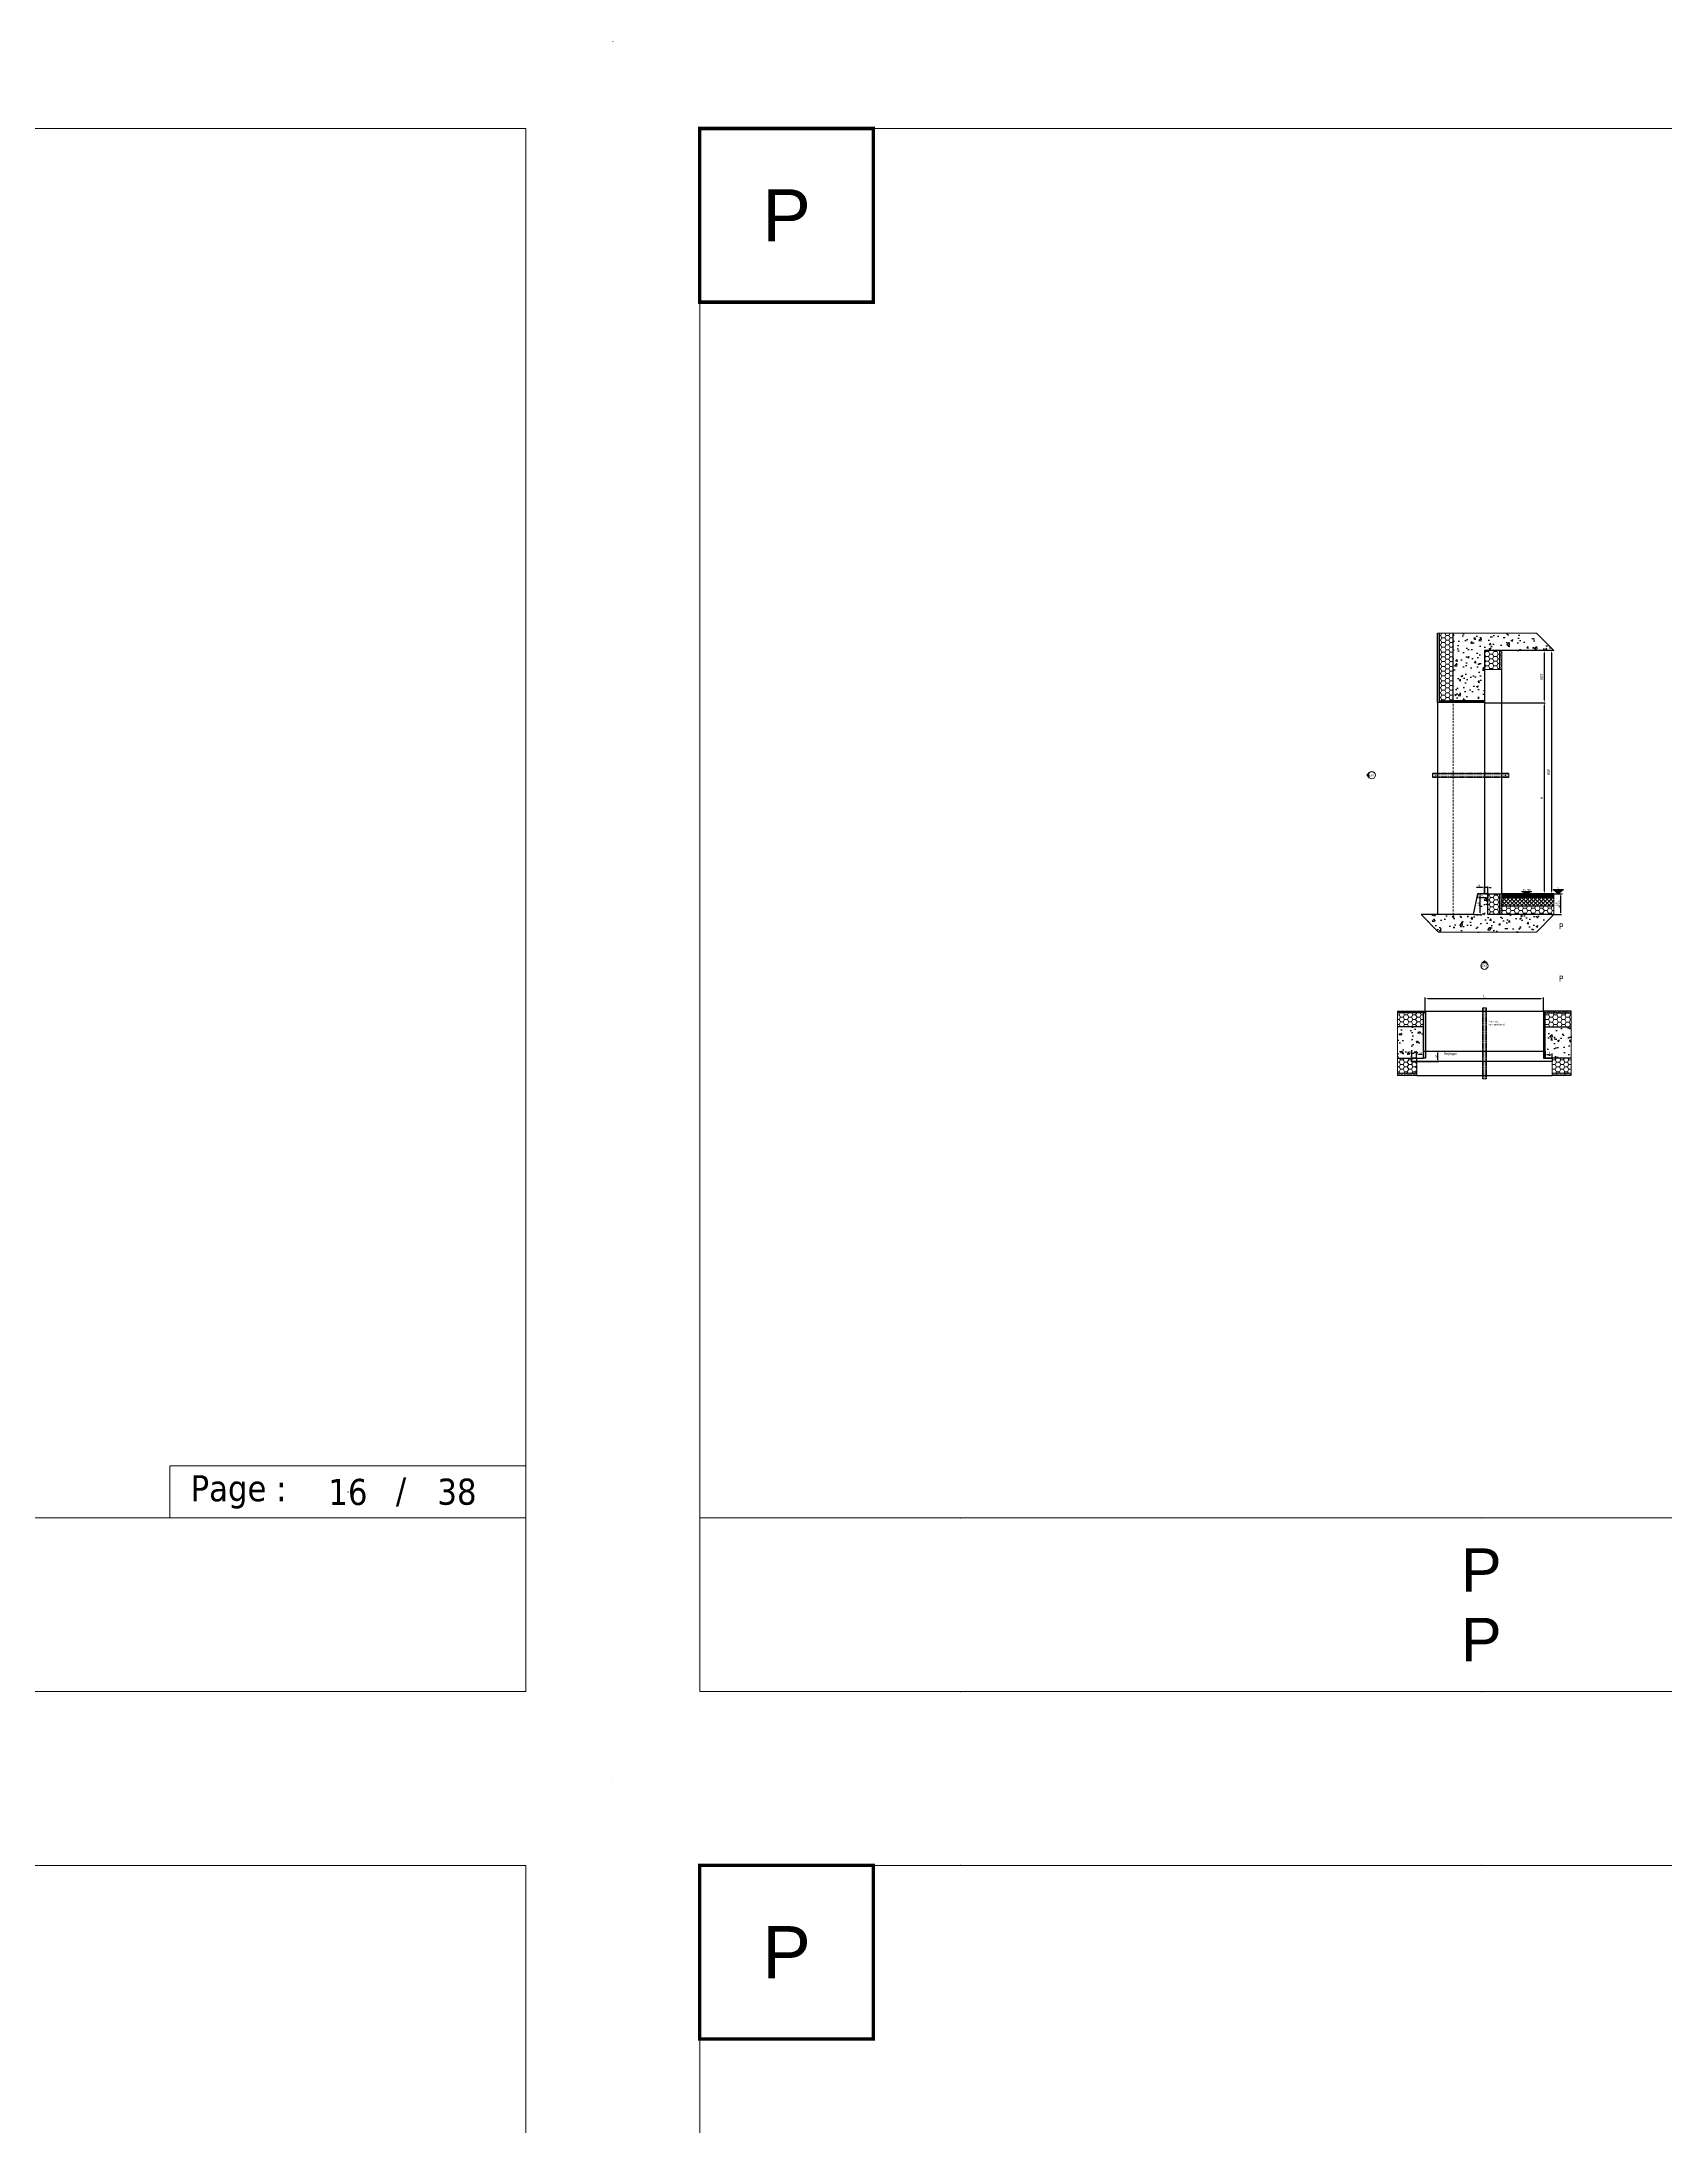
# Model space of a CAD drawing. Header units: millimetres. Extents: x -20000 to 230000, y -17405 to 25402.
# Drawn here: x 146712 to 156059, y -2003 to 10000 of the extents above; entities that cross this region are included whole.
import ezdxf
from ezdxf.enums import TextEntityAlignment as Align

# ---------------------------------------------------------------- set-up
doc = ezdxf.new("R2010")
doc.units = ezdxf.units.MM
doc.header["$PDMODE"] = 35
doc.header["$PDSIZE"] = 0.5
doc.linetypes.add('AXES', pattern=[50.8, 31.75, -6.35, 6.35, -6.35])
doc.linetypes.add('CACHE', pattern=[9.525, 6.35, -3.175])
doc.layers.get('0').update_dxf_attribs({"lineweight": 13})
doc.layers.get('Defpoints').update_dxf_attribs({"true_color": 0xc2a584})
for name, color, linetype, lineweight in [('0 - 1 (validé)', 3, 'Continuous', 13), ('1 - Axe', 1, 'AXES', 0), ('1 - BETON', 251, 'Continuous', 25), ('1 - Béton', 251, 'Continuous', 25), ('1 - Cartouche', 7, 'Continuous', 13), ('1 - Cotation', 32, 'Continuous', 13), ('1 - INTERROMPU', 253, 'CACHE', 13), ('1 - Isolant', 132, 'Continuous', 13), ('1 - Platre', 252, 'Continuous', 13), ('1 - Texte', 7, 'Continuous', 13), ('Texte', 7, 'Continuous', 13)]:
    doc.layers.add(name, color=color, linetype=linetype, lineweight=lineweight)
for name, color, linetype, lineweight, plot in [('0 - Invisible', 43, 'Continuous', 0, False), ('0 - Trame', 1, 'Continuous', 0, False), ('Intouchable', 252, 'Continuous', 13, False), ('Non visible', 163, 'Continuous', 25, False)]:
    doc.layers.add(name, color=color, linetype=linetype, lineweight=lineweight, plot=plot)
doc.layers.add('1 - Cache', color=7, linetype='Continuous', lineweight=0, true_color=0xffffff)
doc.styles.get("Standard").update_dxf_attribs({"font": 'ARIALUNI.TTF'})
doc.styles.add('Texte Poralu', font='tahomabd.ttf')
doc.dimstyles.new('100 - 1000', dxfattribs={"dimtxt": 15, "dimasz": 15, "dimexe": 5, "dimexo": 2.5, "dimgap": 8, "dimtad": 1, "dimdec": 1, "dimtxsty": 'Texte Poralu', "dimcen": 10, "dimazin": 0, "dimtfac": 1, "dimtdec": 1, "dimtmove": 0, "dimatfit": 3, "dimfxl": 1, "dimarcsym": 0})
doc.dimstyles.new('30 - 1000', dxfattribs={"dimtxt": 10, "dimasz": 10, "dimexe": 5, "dimexo": 2.5, "dimgap": 5, "dimtad": 1, "dimdec": 1, "dimtxsty": 'Texte Poralu', "dimcen": 5, "dimazin": 0, "dimtfac": 1, "dimtdec": 1, "dimtmove": 0, "dimatfit": 3, "dimfxl": 1, "dimarcsym": 0})

# ---------------------------------------------------------------- blocks, each defined once
blk = doc.blocks.new('Cadre Coupe_Elev')
at = {"const_width": 20}
blk.add_lwpolyline([(500, 9500), (1500, 9500), (1500, 8500), (500, 8500)], close=True, dxfattribs=at)
for p in [(2000, 9500), (3500, 9500), (5000, 9500), (8000, 9500), (2000, 1500), (3500, 1500), (5000, 1500), (8000, 1500), (2000, 500), (3500, 500), (5000, 500), (8000, 500)]:
    blk.add_point(p)
at = {"layer": '0 - Trame'}
for points in [[(500, 500), (9500, 500), (9500, 9500), (500, 9500)], [(500, 1500), (9500, 1500), (9500, 500), (500, 500)]]:
    blk.add_lwpolyline(points, close=True, dxfattribs=at)
for p in [(0, 10000), (10000, 10000), (0, 0), (10000, 0)]:
    blk.add_point(p, dxfattribs=at)
at = {"layer": 'Defpoints'}
for p in [(5000, 5730), (5000, 3733), (5000, 1200), (5000, 1000), (5000, 800)]:
    blk.add_point(p, dxfattribs=at)
at = {"color": 7}
blk.add_attdef('REPERE_1', text='', height=300, dxfattribs=at).set_placement((1000, 9000), align=Align.MIDDLE_CENTER)
at = {"layer": '1 - Texte', "color": 7}
for tag, p in [('DEFINITION1', (5000, 1200)), ('DEFINITION2', (5000, 800))]:
    blk.add_attdef(tag, text='', height=250, dxfattribs=at).set_placement(p, align=Align.MIDDLE_CENTER)
at = {"layer": 'Non visible', "style": 'Texte Poralu'}
for p in [(5447, 4906), (5447, 4606)]:
    blk.add_attdef('REPERE_2', text='', height=35, dxfattribs=at).set_placement(p, align=Align.MIDDLE_LEFT)
blk = doc.blocks.new('Cartouche - Total de page')
at = {"layer": '1 - Cartouche', "color": 0, "insert": (0, 0), "char_height": 5, "attachment_point": 5, "style": 'Texte Poralu'}
blk.add_mtext('38', dxfattribs=at)
blk = doc.blocks.new('*U438')
at = {"layer": '1 - Béton'}
h = blk.add_hatch(dxfattribs=at)
h.set_pattern_fill('ANSI31', color=256, scale=0.5, angle=135)
h.set_pattern_definition([(180, (200, 20), (-3e-16, -1.5875), [])])
h.paths.add_polyline_path([(0, 100), (300, 100), (300, 120), (0, 120)])
h = blk.add_hatch(dxfattribs=at)
h.set_pattern_fill('ANSI37', color=256, scale=5)
h.set_pattern_definition([(45, (200, 10), (-11.2253, 11.2253), []), (135, (200, 10), (-11.2253, -11.2253), [])])
h.paths.add_polyline_path([(0, 50), (300, 50), (300, 100), (0, 100)])
h.paths.add_polyline_path([(126, 66), (174, 66), (174, 87), (126, 87)], flags=24)
at = {"layer": '1 - Isolant'}
h = blk.add_hatch(dxfattribs=at)
h.set_pattern_fill('HONEY', color=256, scale=5)
h.set_pattern_definition([(0, (200, 20), (23.8125, 13.74815), [15.875, -31.75]), (120, (200, 20), (-23.8125, 13.7482), [15.875, -31.75]), (60, (200, 20), (5e-08, 27.4963), [-31.75, 15.875])])
h.paths.add_polyline_path([(0, 0), (300, 0), (300, 50), (0, 50)])
at = {"layer": '0 - Invisible'}
for points in [[(0, 100), (300, 100), (300, 120), (0, 120), (0, 100)], [(0, 50), (300, 50), (300, 100), (0, 100), (0, 50)], [(0, 0), (300, 0), (300, 50), (0, 50), (0, 0)]]:
    blk.add_lwpolyline(points, dxfattribs=at)
at = {"layer": '1 - Béton'}
for points in [[(300, 120), (0, 120), (0, 100), (300, 100)], [(300, 100), (0, 100), (0, 50), (300, 50)]]:
    blk.add_lwpolyline(points, dxfattribs=at)
at = {"layer": '1 - Isolant'}
blk.add_lwpolyline([(300, 50), (0, 50), (0, 0), (300, 0)], dxfattribs=at)
at = {"insert": (150, 75), "char_height": 10, "attachment_point": 5, "style": 'Texte Poralu'}
blk.add_mtext_dynamic_manual_height_columns('Chape', width=39.78, gutter_width=50, heights=[0], dxfattribs=at)
blk = doc.blocks.new('*U504')
at = {"layer": '1 - Isolant'}
h = blk.add_hatch(dxfattribs=at)
h.set_pattern_fill('HONEY', color=256, scale=5)
h.set_pattern_definition([(0, (-58617.141, -19357.493), (23.8125, 13.7481532), [15.875, -31.75]), (120, (-58617.141, -19357.493), (-23.8125, 13.7481533), [15.875, -31.75]), (60, (-58617.141, -19357.493), (5e-08, 27.4963065), [-31.75, 15.875])])
h.paths.add_polyline_path([(0, -120), (67, -120), (67, 0), (0, 0)])
at = {"layer": '1 - Platre'}
h = blk.add_hatch(dxfattribs=at)
h.set_pattern_fill('AR-SAND', color=256, scale=0.1)
h.set_pattern_definition([(37.5, (-58617.141, -19357.4927), (-0.16000313, 4.89413237), [0, -3.8608, 0, -4.318, 0, -4.1275]), (7.5, (-58617.141, -19357.4927), (4.4952328, 7.168251), [0, -2.0828, 0, -3.4798, 0, -1.3335]), (327.5, (-58620.265, -19357.4927), (7.9099237, 0.01437185), [0, -1.27, 0, -4.572, 0, -5.969]), (317.5, (-58620.265, -19357.4927), (7.6355645, 2.2292932), [0, -0.635, 0, -2.9972, 0, -3.429])])
h.paths.add_polyline_path([(80, -120), (80, 0), (67, 0), (67, -120)])
at = {"layer": '0 - Invisible'}
for points in [[(0, -120), (67, -120)], [(67, -120), (80, -120)]]:
    blk.add_lwpolyline(points, dxfattribs=at)
at = {"layer": '1 - Isolant'}
blk.add_lwpolyline([(67, -120), (67, 0), (0, 0), (0, -120)], dxfattribs=at)
at = {"layer": '1 - Platre'}
blk.add_lwpolyline([(80, -120), (80, 0), (67, 0), (67, -120)], dxfattribs=at)
blk = doc.blocks.new('*U517')
at = {"layer": '1 - BETON'}
h = blk.add_hatch(dxfattribs=at)
h.set_pattern_fill('CONCRETE', color=256, scale=15, style=0, pattern_type=2)
h.set_pattern_definition([(50, (112, 180), (107.589, -9.413), [11.25, -123.75]), (355, (112, 180), (-20.813, 112.829), [9, -99]), (100.451, (120.97, 179.22), (86.776, 103.416), [9.561, -105.171]), (46.184, (112, 210), (160.086, -24.828), [16.875, -185.625]), (96.636, (125.34, 207.93), (140.2, 146.118), [14.34, -157.757]), (351.184, (112, 210), (140.2, 146.118), [13.5, -148.5]), (21, (127, 202.5), (89.536, -60.393), [11.25, -123.75]), (326, (127, 202.5), (36.497, 108.773), [9, -99]), (71.451, (134.46, 197.47), (126.033, 48.38), [9.561, -105.171]), (37.5, (112, 180), (1.824, 49.934), [0, -97.8, 0, -100.5, 0, -99.375]), (7.5, (112, 180), (39.4604, 59.1618), [0, -57.3, 0, -95.55, 0, -37.875]), (327.5, (78.55, 180), (80.0734, -3.3832), [0, -37.5, 0, -117, 0, -155.25]), (317.5, (63.55, 180), (87.478, 15.016), [0, -48.75, 0, -77.7, 0, -110.25])])
h.paths.add_polyline_path([(380, -120), (280, -220), (-284, -220), (-384, -120), (-84, -120), (-60, 0), (0, 0), (0, -120)])
at = {"layer": '0 - Invisible'}
blk.add_lwpolyline([(380, -120), (280, -220), (-284, -220), (-384, -120)], dxfattribs=at)
at = {"layer": '1 - BETON'}
blk.add_lwpolyline([(380, -120), (0, -120), (0, 0), (-60, 0), (-84, -120), (-384, -120)], dxfattribs=at)
blk = doc.blocks.new('*U199')
blk.add_hatch(color=256).paths.add_polyline_path([(25, 0), (55, 25), (-5, 25)])
blk.add_line((0, 0), (50, 0))
blk.add_lwpolyline([(25, 0), (55, 25), (-5, 25), (25, 0)])
at = {"style": 'Texte Poralu'}
blk.add_attdef('HAUTEUR', text='', height=10, dxfattribs=at).set_placement((25, 35), align=Align.MIDDLE_CENTER)
blk = doc.blocks.new('*U200')
blk.add_hatch(color=256).paths.add_polyline_path([(0, 0), (30, 12.5), (-30, 12.5)])
blk.add_lwpolyline([(0, 0), (30, 12.5), (-30, 12.5), (0, 0)])
at = {"layer": 'Texte', "insert": (0, 17.5), "char_height": 10, "attachment_point": 8, "style": 'Texte Poralu'}
blk.add_mtext('Sol Fini', dxfattribs=at)
blk = doc.blocks.new('*D1492')
at = {"color": 0, "lineweight": -2, "transparency": 16777216}
for p, q in [((155420, 5094), (155462, 5094)), ((155457, 4984), (155457, 5084)), ((155420, 4974), (155462, 4974))]:
    blk.add_line(p, q, dxfattribs=at)
at = {"color": 0, "transparency": 16777216}
for points in [[(155455, 5084), (155458, 5084), (155457, 5094)], [(155455, 4984), (155458, 4984), (155457, 4974)]]:
    blk.add_solid(points, dxfattribs=at)
at = {"layer": 'Defpoints', "color": 0, "transparency": 16777216}
for p in [(155418, 5094), (155457, 5094), (155418, 4974)]:
    blk.add_point(p, dxfattribs=at)
at = {"color": 0, "transparency": 16777216, "insert": (155439, 5034), "char_height": 10, "attachment_point": 5, "rotation": 90, "style": 'Texte Poralu'}
blk.add_mtext('120 \\P{\\H0.6x;(Réserve Sol)}', dxfattribs=at)
blk = doc.blocks.new('*D1508')
at = {"layer": '1 - Cotation', "color": 0, "lineweight": -2, "transparency": 16777216}
for p, q in [((154977, 5091), (154977, 5068)), ((154987, 5073), (155027, 5073)), ((155037, 5091), (155037, 5068))]:
    blk.add_line(p, q, dxfattribs=at)
at = {"layer": '1 - Cotation', "color": 0, "transparency": 16777216}
for points in [[(154987, 5075), (154987, 5071), (154977, 5073)], [(155027, 5075), (155027, 5071), (155037, 5073)]]:
    blk.add_solid(points, dxfattribs=at)
at = {"layer": 'Defpoints', "color": 0, "transparency": 16777216}
for p in [(154977, 5094), (155037, 5094), (155037, 5073)]:
    blk.add_point(p, dxfattribs=at)
at = {"layer": '1 - Cotation', "color": 0, "transparency": 16777216, "insert": (155007, 5083), "char_height": 10, "attachment_point": 5, "style": 'Texte Poralu'}
blk.add_mtext('60', dxfattribs=at)
blk = doc.blocks.new('*U755')
at = {"layer": '1 - Isolant'}
h = blk.add_hatch(dxfattribs=at)
h.set_pattern_fill('HONEY', color=256, scale=5)
h.set_pattern_definition([(0, (-58597.141, -19397.493), (23.8125, 13.7481532), [15.875, -31.75]), (120, (-58597.141, -19397.493), (-23.8125, 13.7481533), [15.875, -31.75]), (60, (-58597.141, -19397.493), (5e-08, 27.4963065), [-31.75, 15.875])])
h.paths.add_polyline_path([(0, -300), (87, -300), (87, -190), (0, -190)])
at = {"layer": '1 - Platre'}
h = blk.add_hatch(dxfattribs=at)
h.set_pattern_fill('AR-SAND', color=256, scale=0.1)
h.set_pattern_definition([(37.5, (-58597.141, -19397.4927), (-0.16000313, 4.89413237), [0, -3.8608, 0, -4.318, 0, -4.1275]), (7.5, (-58597.141, -19397.4927), (4.4952328, 7.168251), [0, -2.0828, 0, -3.4798, 0, -1.3335]), (327.5, (-58600.265, -19397.4927), (7.9099237, 0.01437185), [0, -1.27, 0, -4.572, 0, -5.969]), (317.5, (-58600.265, -19397.4927), (7.6355645, 2.2292932), [0, -0.635, 0, -2.9972, 0, -3.429])])
h.paths.add_polyline_path([(100, -300), (100, -190), (87, -190), (87, -300)])
at = {"layer": '0 - Invisible'}
for points in [[(0, -300), (87, -300)], [(87, -300), (100, -300)]]:
    blk.add_lwpolyline(points, dxfattribs=at)
at = {"layer": '1 - Isolant'}
blk.add_lwpolyline([(87, -300), (87, -190), (0, -190), (0, -300)], dxfattribs=at)
at = {"layer": '1 - Platre'}
blk.add_lwpolyline([(100, -300), (100, -190), (87, -190), (87, -300)], dxfattribs=at)
blk = doc.blocks.new('*U756')
at = {"layer": '1 - Isolant'}
h = blk.add_hatch(dxfattribs=at)
h.set_pattern_fill('HONEY', color=256, scale=5, style=0)
h.set_pattern_definition([(0, (-80, 230), (23.8125, 13.74815), [15.875, -31.75]), (120, (-80, 230), (-23.8125, 13.74815), [15.875, -31.75]), (60, (-80, 230), (5e-08, 27.4963), [-31.75, 15.875])])
h.paths.add_polyline_path([(-80, 390), (0, 390), (0, 0), (-80, 0)])
at = {"layer": '0 - Invisible'}
blk.add_lwpolyline([(-80, 390), (0, 390)], dxfattribs=at)
at = {"layer": '1 - Isolant'}
blk.add_lwpolyline([(0, 390), (0, 0), (0, 0), (0, 0), (-80, 0), (-80, 390)], dxfattribs=at)
blk = doc.blocks.new('*D1493')
at = {"layer": '1 - Cotation', "color": 0, "lineweight": -2, "transparency": 16777216}
for p, q in [((155020, 6194), (155367, 6194)), ((155362, 6179), (155362, 5109)), ((155020, 5094), (155367, 5094))]:
    blk.add_line(p, q, dxfattribs=at)
at = {"layer": '1 - Cotation', "color": 0, "transparency": 16777216}
for points in [[(155360, 6179), (155365, 6179), (155362, 6194)], [(155360, 5109), (155365, 5109), (155362, 5094)]]:
    blk.add_solid(points, dxfattribs=at)
at = {"layer": 'Defpoints', "color": 0, "transparency": 16777216}
for p in [(155018, 6194), (155018, 5094), (155362, 5094)]:
    blk.add_point(p, dxfattribs=at)
at = {"layer": '1 - Cotation', "color": 0, "transparency": 16777216, "insert": (155347, 5644), "char_height": 15, "attachment_point": 5, "rotation": 90, "style": 'Texte Poralu'}
blk.add_mtext('H', dxfattribs=at)
blk = doc.blocks.new('*D1494')
at = {"layer": '1 - Cotation', "color": 0, "lineweight": -2, "transparency": 16777216}
for p, q in [((155415, 6494), (155398, 6494)), ((155403, 6479), (155403, 5109)), ((155415, 5094), (155398, 5094))]:
    blk.add_line(p, q, dxfattribs=at)
at = {"layer": '1 - Cotation', "color": 0, "transparency": 16777216}
for points in [[(155401, 6479), (155406, 6479), (155403, 6494)], [(155401, 5109), (155406, 5109), (155403, 5094)]]:
    blk.add_solid(points, dxfattribs=at)
at = {"layer": 'Defpoints', "color": 0, "transparency": 16777216}
for p in [(155418, 6494), (155403, 5094), (155418, 5094)]:
    blk.add_point(p, dxfattribs=at)
at = {"layer": '1 - Cotation', "color": 0, "transparency": 16777216, "insert": (155387, 5794), "char_height": 15, "attachment_point": 5, "rotation": 90, "style": 'Texte Poralu'}
blk.add_mtext('HSP', dxfattribs=at)
blk = doc.blocks.new('*U1004')
at = {"layer": '1 - BETON'}
h = blk.add_hatch(dxfattribs=at)
h.set_pattern_fill('CONCRETE', color=256, scale=15, style=0, pattern_type=2)
h.set_pattern_definition([(50, (120, -10), (107.589, -9.413), [11.25, -123.75]), (355, (120, -10), (-20.813, 112.83), [9, -99]), (100.451, (128.97, -10.78), (86.776, 103.416), [9.561, -105.171]), (46.184, (120, 20), (160.086, -24.828), [16.875, -185.625]), (96.636, (133.34, 17.93), (140.2, 146.12), [14.34, -157.757]), (351.184, (120, 20), (140.2, 146.12), [13.5, -148.5]), (21, (135, 12.5), (89.536, -60.393), [11.25, -123.75]), (326, (135, 12.5), (36.497, 108.773), [9, -99]), (71.451, (142.46, 7.47), (126.033, 48.38), [9.561, -105.171]), (37.5, (120, -10), (1.824, 49.934), [0, -97.8, 0, -100.5, 0, -99.375]), (7.5, (120, -10), (39.4604, 59.162), [0, -57.3, 0, -95.55, 0, -37.875]), (327.5, (86.55, -10), (80.0734, -3.3832), [0, -37.5, 0, -117, 0, -155.25]), (317.5, (71.55, -10), (87.478, 15.016), [0, -48.75, 0, -77.7, 0, -110.25])])
h.paths.add_polyline_path([(400, 290), (300, 390), (-180, 390), (-180, 0), (0, 0), (0, 290)])
at = {"layer": '0 - Invisible'}
blk.add_lwpolyline([(400, 290), (300, 390), (-180, 390)], dxfattribs=at)
at = {"layer": '1 - BETON'}
blk.add_lwpolyline([(400, 290), (0, 290), (0, 0), (-180, 0), (-180, 390)], dxfattribs=at)
blk = doc.blocks.new('*U198')
h = blk.add_hatch(color=256)
edge = h.paths.add_edge_path()
edge.add_line((-29, 0), (-15, -15))
edge.add_arc((0, 0), 20.6, 180, 225, ccw=False)
edge.add_arc((0, 0), 20.6, 135, 180, ccw=False)
edge.add_line((-15, 15), (-29, 0))
for p, q in [((-15, 15), (-29, 0)), ((-29, 0), (-15, -15))]:
    blk.add_line(p, q)
blk.add_circle((0, 0), 20.6)
at = {"insert": (0, 0), "char_height": 12.5, "attachment_point": 5}
blk.add_mtext('EXT', dxfattribs=at)
blk = doc.blocks.new('*D1495')
at = {"layer": '1 - Cotation', "color": 0, "lineweight": -2, "transparency": 16777216}
for p, q in [((155415, 6494), (155357, 6494)), ((155362, 6479), (155362, 6209)), ((155020, 6194), (155367, 6194))]:
    blk.add_line(p, q, dxfattribs=at)
at = {"layer": '1 - Cotation', "color": 0, "transparency": 16777216}
for points in [[(155360, 6479), (155365, 6479), (155362, 6494)], [(155360, 6209), (155365, 6209), (155362, 6194)]]:
    blk.add_solid(points, dxfattribs=at)
at = {"layer": 'Defpoints', "color": 0, "transparency": 16777216}
for p in [(155418, 6494), (155018, 6194), (155362, 6194)]:
    blk.add_point(p, dxfattribs=at)
at = {"layer": '1 - Cotation', "color": 0, "transparency": 16777216, "insert": (155347, 6344), "char_height": 15, "attachment_point": 5, "rotation": 90, "style": 'Texte Poralu'}
blk.add_mtext('RET', dxfattribs=at)
blk = doc.blocks.new('*U441')
at = {"layer": '1 - Isolant'}
h = blk.add_hatch(dxfattribs=at)
h.set_pattern_fill('HONEY', color=256, scale=5, style=0)
h.set_pattern_definition([(0, (110, 80), (23.8125, 13.74815), [15.875, -31.75]), (120, (110, 80), (-23.8125, 13.74815), [15.875, -31.75]), (60, (110, 80), (5e-08, 27.4963), [-31.75, 15.875])])
h.paths.add_polyline_path([(-150, 0), (0, 0), (0, 80), (-150, 80)])
at = {"layer": '0 - Invisible'}
blk.add_lwpolyline([(-150, 80), (-150, 0)], dxfattribs=at)
at = {"layer": '1 - Isolant'}
blk.add_lwpolyline([(-150, 0), (0, 0), (0, 0), (0, 0), (0, 80), (-150, 80)], dxfattribs=at)
blk = doc.blocks.new('*U1415')
at = {"layer": '1 - Isolant'}
h = blk.add_hatch(dxfattribs=at)
h.set_pattern_fill('HONEY', color=256, scale=5)
h.set_pattern_definition([(0, (205, -1e-14), (23.8125, 13.74815), [15.875, -31.75]), (120, (205, -1e-14), (-23.8125, 13.74815), [15.875, -31.75]), (60, (205, -1e-14), (5e-08, 27.4963), [-31.75, 15.875])])
h.paths.add_polyline_path([(-150, -87), (-150, 0), (-40, 0), (-40, -87)])
at = {"layer": '1 - Platre'}
h = blk.add_hatch(dxfattribs=at)
h.set_pattern_fill('AR-SAND', color=256, scale=0.1)
h.set_pattern_definition([(37.5, (205, -1e-14), (-0.160003, 4.894132), [0, -3.8608, 0, -4.318, 0, -4.1275]), (7.5, (205, -1e-14), (4.49523, 7.16825), [0, -2.0828, 0, -3.4798, 0, -1.3335]), (327.5, (201.8757, -1e-14), (7.909924, 0.01437), [0, -1.27, 0, -4.572, 0, -5.969]), (317.5, (201.876, -1e-14), (7.63556, 2.22929), [0, -0.635, 0, -2.9972, 0, -3.429])])
h.paths.add_polyline_path([(-150, -100), (-150, -87), (-40, -87), (-40, -100)])
at = {"layer": '0 - Invisible'}
for points in [[(-150, -87), (-150, 0)], [(-150, -100), (-150, -87)]]:
    blk.add_lwpolyline(points, dxfattribs=at)
at = {"layer": '1 - Isolant'}
blk.add_lwpolyline([(-150, 0), (-40, 0), (-40, -87), (-150, -87)], dxfattribs=at)
at = {"layer": '1 - Platre'}
blk.add_lwpolyline([(-150, -87), (-40, -87), (-40, -100), (-150, -100)], dxfattribs=at)
blk = doc.blocks.new('*U1388')
at = {"layer": '1 - Isolant'}
h = blk.add_hatch(dxfattribs=at)
h.set_pattern_fill('HONEY', color=256, scale=5)
h.set_pattern_definition([(0, (80, -1e-14), (23.8125, 13.7482), [15.875, -31.75]), (120, (80, -1e-14), (-23.8125, 13.7482), [15.875, -31.75]), (60, (80, -1e-14), (5e-08, 27.4963), [-31.75, 15.875])])
h.paths.add_polyline_path([(150, -87), (150, 0), (40, 0), (40, -87)])
at = {"layer": '1 - Platre'}
h = blk.add_hatch(dxfattribs=at)
h.set_pattern_fill('AR-SAND', color=256, scale=0.1)
h.set_pattern_definition([(37.5, (80, -1e-14), (-0.16, 4.89413), [0, -3.8608, 0, -4.318, 0, -4.1275]), (7.5, (80, -1e-14), (4.49523, 7.16825), [0, -2.0828, 0, -3.4798, 0, -1.3335]), (327.5, (76.876, -1e-14), (7.90992, 0.01437), [0, -1.27, 0, -4.572, 0, -5.969]), (317.5, (76.876, -1e-14), (7.63556, 2.2293), [0, -0.635, 0, -2.9972, 0, -3.429])])
h.paths.add_polyline_path([(150, -100), (150, -87), (40, -87), (40, -100)])
at = {"layer": '0 - Invisible'}
for points in [[(150, -87), (150, 0)], [(150, -100), (150, -87)]]:
    blk.add_lwpolyline(points, dxfattribs=at)
at = {"layer": '1 - Isolant'}
blk.add_lwpolyline([(150, 0), (40, 0), (40, -87), (150, -87)], dxfattribs=at)
at = {"layer": '1 - Platre'}
blk.add_lwpolyline([(150, -87), (40, -87), (40, -100), (150, -100)], dxfattribs=at)
blk = doc.blocks.new('*U442')
at = {"layer": '1 - Isolant'}
h = blk.add_hatch(dxfattribs=at)
h.set_pattern_fill('HONEY', color=256, scale=5, style=0)
h.set_pattern_definition([(0, (110, 80), (23.8125, 13.74815), [15.875, -31.75]), (120, (110, 80), (-23.8125, 13.74815), [15.875, -31.75]), (60, (110, 80), (5e-08, 27.4963), [-31.75, 15.875])])
h.paths.add_polyline_path([(-150, 0), (0, 0), (0, 80), (-150, 80)])
at = {"layer": '0 - Invisible'}
blk.add_lwpolyline([(-150, 80), (-150, 0)], dxfattribs=at)
at = {"layer": '1 - Isolant'}
blk.add_lwpolyline([(-150, 0), (0, 0), (0, 0), (0, 0), (0, 80), (-150, 80)], dxfattribs=at)
blk = doc.blocks.new('*U189')
h = blk.add_hatch(color=256)
edge = h.paths.add_edge_path()
edge.add_line((0, 29), (-15, 15))
edge.add_arc((0, 0), 20.6, 90, 135, ccw=False)
edge.add_arc((0, 0), 20.6, 45, 90, ccw=False)
edge.add_line((15, 15), (0, 29))
for p, q in [((0, 29), (-15, 15)), ((15, 15), (0, 29))]:
    blk.add_line(p, q)
blk.add_circle((0, 0), 20.6)
at = {"insert": (0, 0), "char_height": 12.5, "attachment_point": 5}
blk.add_mtext('EXT', dxfattribs=at)
blk = doc.blocks.new('*U435')
at = {"layer": '1 - BETON'}
h = blk.add_hatch(dxfattribs=at)
h.set_pattern_fill('CONCRETE', color=256, scale=15, style=0, pattern_type=2)
h.set_pattern_definition([(50, (-50, -20), (107.59, -9.413), [11.25, -123.75]), (355, (-50, -20), (-20.813, 112.83), [9, -99]), (100.45, (-41.03, -20.78), (86.776, 103.416), [9.56, -105.17]), (46.184, (-50, 10), (160.086, -24.83), [16.875, -185.625]), (96.636, (-36.66, 7.93), (140.2, 146.12), [14.34, -157.76]), (351.184, (-50, 10), (140.2, 146.12), [13.5, -148.5]), (21, (-35, 2.5), (89.536, -60.393), [11.25, -123.75]), (326, (-35, 2.5), (36.497, 108.773), [9, -99]), (71.45, (-27.54, -2.53), (126.033, 48.38), [9.56, -105.17]), (37.5, (-50, -20), (1.824, 49.934), [0, -97.8, 0, -100.5, 0, -99.375]), (7.5, (-50, -20), (39.46, 59.162), [0, -57.3, 0, -95.55, 0, -37.875]), (327.5, (-83.45, -20), (80.0734, -3.383), [0, -37.5, 0, -117, 0, -155.25]), (317.5, (-98.45, -20), (87.478, 15.016), [0, -48.75, 0, -77.7, 0, -110.25])])
h.paths.add_polyline_path([(150, 180), (150, 0), (0, 0), (0, 180)])
at = {"layer": '0 - Invisible'}
blk.add_lwpolyline([(150, 180), (150, 0)], dxfattribs=at)
at = {"layer": '1 - BETON'}
blk.add_lwpolyline([(150, 0), (0, 0), (0, 180), (150, 180)], dxfattribs=at)
blk = doc.blocks.new('*U434')
at = {"layer": '1 - BETON'}
h = blk.add_hatch(dxfattribs=at)
h.set_pattern_fill('CONCRETE', color=256, scale=15, style=0, pattern_type=2)
h.set_pattern_definition([(50, (-50, -20), (107.59, -9.413), [11.25, -123.75]), (355, (-50, -20), (-20.813, 112.83), [9, -99]), (100.45, (-41.03, -20.78), (86.776, 103.416), [9.56, -105.17]), (46.184, (-50, 10), (160.086, -24.83), [16.875, -185.625]), (96.636, (-36.66, 7.93), (140.2, 146.12), [14.34, -157.76]), (351.184, (-50, 10), (140.2, 146.12), [13.5, -148.5]), (21, (-35, 2.5), (89.536, -60.393), [11.25, -123.75]), (326, (-35, 2.5), (36.497, 108.773), [9, -99]), (71.45, (-27.54, -2.53), (126.033, 48.38), [9.56, -105.17]), (37.5, (-50, -20), (1.824, 49.934), [0, -97.8, 0, -100.5, 0, -99.375]), (7.5, (-50, -20), (39.46, 59.162), [0, -57.3, 0, -95.55, 0, -37.875]), (327.5, (-83.45, -20), (80.0734, -3.383), [0, -37.5, 0, -117, 0, -155.25]), (317.5, (-98.45, -20), (87.478, 15.016), [0, -48.75, 0, -77.7, 0, -110.25])])
h.paths.add_polyline_path([(150, 180), (150, 0), (0, 0), (0, 180)])
at = {"layer": '0 - Invisible'}
blk.add_lwpolyline([(150, 180), (150, 0)], dxfattribs=at)
at = {"layer": '1 - BETON'}
blk.add_lwpolyline([(150, 0), (0, 0), (0, 180), (150, 180)], dxfattribs=at)
blk = doc.blocks.new('*D1509')
at = {"layer": '1 - Cotation', "color": 0, "lineweight": -2, "transparency": 16777216}
for p, q in [((154630, 4128), (154755, 4128)), ((154670, 4188), (154755, 4188)), ((154750, 4138), (154750, 4178))]:
    blk.add_line(p, q, dxfattribs=at)
at = {"layer": '1 - Cotation', "color": 0, "transparency": 16777216}
for points in [[(154748, 4178), (154752, 4178), (154750, 4188)], [(154748, 4138), (154752, 4138), (154750, 4128)]]:
    blk.add_solid(points, dxfattribs=at)
at = {"layer": 'Defpoints', "color": 0, "transparency": 16777216}
for p in [(154627, 4128), (154667, 4188), (154750, 4188)]:
    blk.add_point(p, dxfattribs=at)
at = {"layer": '1 - Cotation', "color": 0, "transparency": 16777216, "insert": (154740, 4158), "char_height": 10, "attachment_point": 5, "rotation": 90, "style": 'Texte Poralu'}
blk.add_mtext('60', dxfattribs=at)
blk = doc.blocks.new('*D1510')
at = {"layer": '1 - Cotation', "color": 0, "lineweight": -2, "transparency": 16777216}
for p, q in [((154980, 5094), (154998, 5094)), ((154993, 4984), (154993, 5084)), ((154956, 4974), (154998, 4974))]:
    blk.add_line(p, q, dxfattribs=at)
at = {"layer": '1 - Cotation', "color": 0, "transparency": 16777216}
for points in [[(154991, 5084), (154994, 5084), (154993, 5094)], [(154991, 4984), (154994, 4984), (154993, 4974)]]:
    blk.add_solid(points, dxfattribs=at)
at = {"layer": 'Defpoints', "color": 0, "transparency": 16777216}
for p in [(154977, 5094), (154993, 5094), (154953, 4974)]:
    blk.add_point(p, dxfattribs=at)
at = {"layer": '1 - Cotation', "color": 0, "transparency": 16777216, "insert": (154983, 5034), "char_height": 10, "attachment_point": 5, "rotation": 90, "style": 'Texte Poralu'}
blk.add_mtext('120', dxfattribs=at)
blk = doc.blocks.new('*D1511')
at = {"layer": '1 - Cotation', "color": 0, "lineweight": -2, "transparency": 16777216}
for p, q in [((155007, 5131), (154972, 5131)), ((155017, 5096), (155017, 5136)), ((155037, 5131), (155017, 5131)), ((155037, 5096), (155037, 5136)), ((155047, 5131), (155057, 5131))]:
    blk.add_line(p, q, dxfattribs=at)
at = {"layer": '1 - Cotation', "color": 0, "transparency": 16777216}
for points in [[(155007, 5133), (155007, 5129), (155017, 5131)], [(155047, 5133), (155047, 5129), (155037, 5131)]]:
    blk.add_solid(points, dxfattribs=at)
at = {"layer": 'Defpoints', "color": 0, "transparency": 16777216}
for p in [(155017, 5131), (155017, 5094), (155037, 5094)]:
    blk.add_point(p, dxfattribs=at)
at = {"layer": '1 - Cotation', "color": 0, "transparency": 16777216, "insert": (154985, 5141), "char_height": 10, "attachment_point": 5, "style": 'Texte Poralu'}
blk.add_mtext('20', dxfattribs=at)
blk = doc.blocks.new('*D1512')
at = {"layer": '1 - Cotation', "color": 0, "lineweight": -2, "transparency": 16777216}
for p, q in [((154627, 4150), (154627, 4174)), ((154657, 4169), (154637, 4169)), ((154667, 4150), (154667, 4174))]:
    blk.add_line(p, q, dxfattribs=at)
at = {"layer": '1 - Cotation', "color": 0, "transparency": 16777216}
for points in [[(154637, 4170), (154637, 4167), (154627, 4169)], [(154657, 4170), (154657, 4167), (154667, 4169)]]:
    blk.add_solid(points, dxfattribs=at)
at = {"layer": 'Defpoints', "color": 0, "transparency": 16777216}
for p in [(154627, 4169), (154627, 4148), (154667, 4148)]:
    blk.add_point(p, dxfattribs=at)
at = {"layer": '1 - Cotation', "color": 0, "transparency": 16777216, "insert": (154647, 4179), "char_height": 10, "attachment_point": 5, "style": 'Texte Poralu'}
blk.add_mtext('40', dxfattribs=at)
blk = doc.blocks.new('*D1513')
at = {"layer": '1 - Cotation', "color": 0, "lineweight": -2, "transparency": 16777216}
for p, q in [((155367, 4150), (155367, 4174)), ((155377, 4169), (155398, 4169)), ((155408, 4150), (155408, 4174))]:
    blk.add_line(p, q, dxfattribs=at)
at = {"layer": '1 - Cotation', "color": 0, "transparency": 16777216}
for points in [[(155377, 4170), (155377, 4167), (155367, 4169)], [(155398, 4170), (155398, 4167), (155408, 4169)]]:
    blk.add_solid(points, dxfattribs=at)
at = {"layer": 'Defpoints', "color": 0, "transparency": 16777216}
for p in [(155367, 4148), (155408, 4169), (155408, 4148)]:
    blk.add_point(p, dxfattribs=at)
at = {"layer": '1 - Cotation', "color": 0, "transparency": 16777216, "insert": (155388, 4179), "char_height": 10, "attachment_point": 5, "style": 'Texte Poralu'}
blk.add_mtext('40', dxfattribs=at)
blk = doc.blocks.new('*U757')
at = {"layer": '1 - BETON'}
h = blk.add_hatch(dxfattribs=at)
h.set_pattern_fill('AR-SAND', color=256, scale=0.1)
h.set_pattern_definition([(37.5, (-190, -60), (-0.160003, 4.89413), [0, -3.8608, 0, -4.318, 0, -4.1275]), (7.5, (-190, -60), (4.49523, 7.16825), [0, -2.0828, 0, -3.4798, 0, -1.3335]), (327.5, (-193.124, -60), (7.909924, 0.01437), [0, -1.27, 0, -4.572, 0, -5.969]), (317.5, (-193.124, -60), (7.63556, 2.2293), [0, -0.635, 0, -2.9972, 0, -3.429])])
h.paths.add_polyline_path([(-390, 10), (-390, 0), (0, 0), (0, -260), (10, -260), (10, 10)])
at = {"layer": '0 - Invisible'}
blk.add_lwpolyline([(-390, 10), (-390, 0)], dxfattribs=at)
at = {"layer": '1 - BETON'}
blk.add_lwpolyline([(-390, 0), (0, 0), (0, -260), (10, -260), (10, 10), (-390, 10)], dxfattribs=at)
blk = doc.blocks.new('*U439')
at = {"layer": '1 - Cache'}
blk.add_hatch(color=256, dxfattribs=at).paths.add_polyline_path([(-20, -10), (420, -10), (420, 10), (-20, 10)])
at = {"layer": '0 - Invisible'}
blk.add_lwpolyline([(-20, -10), (420, -10), (420, 10), (-20, 10)], close=True, dxfattribs=at)
for p in [(0, 0), (400, 0)]:
    blk.add_point(p, dxfattribs=at)
at = {"layer": '1 - Axe', "lineweight": 50}
for p, q in [((-20, 10), (420, 10)), ((-20, -10), (420, -10))]:
    blk.add_line(p, q, dxfattribs=at)
blk = doc.blocks.new('*U679')
at = {"layer": '1 - BETON'}
h = blk.add_hatch(dxfattribs=at)
h.set_pattern_fill('AR-SAND', color=256, scale=0.1)
h.set_pattern_definition([(37.5, (0, -60), (-0.16, 4.89413), [0, -3.8608, 0, -4.318, 0, -4.1275]), (7.5, (0, -60), (4.49523, 7.16825), [0, -2.0828, 0, -3.4798, 0, -1.3335]), (327.5, (-3.124, -60), (7.90992, 0.01437), [0, -1.27, 0, -4.572, 0, -5.969]), (317.5, (-3.124, -60), (7.63556, 2.2293), [0, -0.635, 0, -2.9972, 0, -3.429])])
h.paths.add_polyline_path([(10, -260), (10, 0), (0, 0), (0, -260)])
at = {"layer": '0 - Invisible'}
blk.add_line((0, -260), (10, -260), dxfattribs=at)
at = {"layer": '1 - BETON'}
blk.add_lwpolyline([(10, -260), (10, 0), (0, 0), (0, -260)], dxfattribs=at)
blk = doc.blocks.new('*U680')
at = {"layer": '1 - BETON'}
h = blk.add_hatch(dxfattribs=at)
h.set_pattern_fill('AR-SAND', color=256, scale=0.1)
h.set_pattern_definition([(37.5, (0, 40), (-0.16, 4.89413), [0, -3.8608, 0, -4.318, 0, -4.1275]), (7.5, (0, 40), (4.49523, 7.16825), [0, -2.0828, 0, -3.4798, 0, -1.3335]), (327.5, (-3.124, 40), (7.90992, 0.01437), [0, -1.27, 0, -4.572, 0, -5.969]), (317.5, (-3.124, 40), (7.63556, 2.2293), [0, -0.635, 0, -2.9972, 0, -3.429])])
h.paths.add_polyline_path([(10, -160), (10, 0), (0, 0), (0, -160)])
at = {"layer": '0 - Invisible'}
blk.add_line((0, -160), (10, -160), dxfattribs=at)
at = {"layer": '1 - BETON'}
blk.add_lwpolyline([(10, -160), (10, 0), (0, 0), (0, -160)], dxfattribs=at)
blk = doc.blocks.new('*D1514')
at = {"layer": '1 - Cotation', "color": 0, "lineweight": -2, "transparency": 16777216}
for p, q in [((154677, 4420), (154677, 4496)), ((154692, 4491), (155342, 4491)), ((155357, 4420), (155357, 4496))]:
    blk.add_line(p, q, dxfattribs=at)
at = {"layer": '1 - Cotation', "color": 0, "transparency": 16777216}
for points in [[(154692, 4493), (154692, 4488), (154677, 4491)], [(155342, 4493), (155342, 4488), (155357, 4491)]]:
    blk.add_solid(points, dxfattribs=at)
at = {"layer": 'Defpoints', "color": 0, "transparency": 16777216}
for p in [(155357, 4491), (154677, 4418), (155357, 4418)]:
    blk.add_point(p, dxfattribs=at)
at = {"layer": '1 - Cotation', "color": 0, "transparency": 16777216, "insert": (155017, 4506), "char_height": 15, "attachment_point": 5, "style": 'Texte Poralu'}
blk.add_mtext('L', dxfattribs=at)
blk = doc.blocks.new('*U1387')
at = {"layer": '1 - Cache'}
blk.add_hatch(color=256, dxfattribs=at).paths.add_polyline_path([(-10, 20), (-10, -390), (10, -390), (10, 20)])
at = {"layer": '0 - Invisible'}
blk.add_lwpolyline([(-10, 20), (-10, -390), (10, -390), (10, 20)], close=True, dxfattribs=at)
for p in [(0, 0), (0, -370)]:
    blk.add_point(p, dxfattribs=at)
at = {"layer": '1 - Axe', "lineweight": 50}
for p, q in [((-10, 20), (-10, -390)), ((10, 20), (10, -390))]:
    blk.add_line(p, q, dxfattribs=at)
blk = doc.blocks.new('*D1515')
at = {"layer": '1 - Cotation', "color": 0, "lineweight": -2, "transparency": 16777216}
for p, q in [((154625, 4148), (154594, 4148)), ((154625, 4128), (154594, 4128)), ((154599, 4158), (154599, 4194)), ((154599, 4128), (154599, 4148)), ((154599, 4118), (154599, 4108))]:
    blk.add_line(p, q, dxfattribs=at)
at = {"layer": '1 - Cotation', "color": 0, "transparency": 16777216}
for points in [[(154597, 4158), (154600, 4158), (154599, 4148)], [(154597, 4118), (154600, 4118), (154599, 4128)]]:
    blk.add_solid(points, dxfattribs=at)
at = {"layer": 'Defpoints', "color": 0, "transparency": 16777216}
for p in [(154599, 4148), (154627, 4148), (154627, 4128)]:
    blk.add_point(p, dxfattribs=at)
at = {"layer": '1 - Cotation', "color": 0, "transparency": 16777216, "insert": (154588, 4181), "char_height": 10, "attachment_point": 5, "rotation": 90, "style": 'Texte Poralu'}
blk.add_mtext('20', dxfattribs=at)

msp = doc.modelspace()

# ---------------------------------------------------------------- linework, layer by layer
at = {"layer": '1 - BETON', "ltscale": 2}
msp.add_line((155117.5, 5093.73), (155117.5, 6384.33), dxfattribs=at)
at = {"layer": '1 - BETON'}
for p, q in [((154747.5, 6194.33), (154747.5, 4973.73)), ((154627.54, 4047.93), (155407.5, 4047.93))]:
    msp.add_line(p, q, dxfattribs=at)
at = {"layer": '1 - BETON', "ltscale": 2}
msp.add_lwpolyline([(155017.5, 6204.33), (155017.5, 5093.73), (155017.5, 5093.73)], dxfattribs=at)
at = {"layer": '1 - BETON'}
msp.add_lwpolyline([(154627.5, 4147.93), (154667.5, 4147.93), (154667.5, 4187.93), (155367.5, 4187.93), (155367.5, 4147.93), (155407.5, 4147.93), (155407.5, 4127.93), (154627.5, 4127.93)], close=True, dxfattribs=at)
at = {"layer": '1 - INTERROMPU', "ltscale": 2}
msp.add_line((154837.5, 6204.33), (154837.5, 4973.73), dxfattribs=at)
at = {"layer": 'Defpoints', "ltscale": 2}
msp.add_line((154677.5, 4417.93), (155357.5, 4417.93), dxfattribs=at)
at = {"layer": 'Intouchable'}
msp.add_lwpolyline([(147450, 1500), (149500, 1500), (149500, 1800), (147450, 1800)], close=True, dxfattribs=at)
msp.add_point((148475, 1650), dxfattribs=at)

# ---------------------------------------------------------------- block references
at = {"xscale": -1}
for name, p, rotation in [('*U757', (154757.5, 6204.33), 90.0000000000005), ('*U755', (155017.5, 6194.33), 180), ('*U680', (154677.5, 4407.93), 270.0000544799311), ('*U679', (154667.5, 4147.93), 180.0000544799311), ('*U442', (155367.5, 4327.93), 359.9999598587287)]:
    msp.add_blockref(name, p, dxfattribs=dict(at, rotation=rotation))
for name, p in [('*U756', (154837.5, 6204.33)), ('*U1004', (155017.5, 6204.33)), ('*U198', (154369.17, 5776.29)), ('*U439', (154737.5, 5776.28)), ('*U517', (155037.5, 5093.73)), ('*U504', (155037.5, 5093.73)), ('*U438', (155117.5, 4973.73)), ('*U189', (155017.5, 4679.33)), ('*U1387', (155017.5, 4417.93)), ('*U435', (155367.5, 4147.93)), ('*U1415', (154667.5, 4147.93)), ('*U1388', (155367.5, 4147.93))]:
    msp.add_blockref(name, p)
for name, p, rotation in [('*U441', (154667.5, 4327.93), 4.014127135292442e-05), ('*U680', (155357.5, 4407.93), 89.99999841788886), ('*U679', (155367.5, 4147.93), 179.9999984178889)]:
    msp.add_blockref(name, p, dxfattribs=dict(rotation=rotation))
msp.add_blockref('*U434', (154667.5, 4147.93), dxfattribs=at)
at = {"layer": '0 - 1 (validé)'}
for p in [(140000, 0), (140000, -10000)]:
    msp.add_blockref('Cadre Coupe_Elev', p, dxfattribs=at)
ref = msp.add_blockref('Cadre Coupe_Elev', (150000, 0), dxfattribs=at)
ref.add_attrib('REPERE_1', 'P', dxfattribs={"layer": '0', "color": 7, "height": 300}).set_placement((151000, 9000), align=Align.MIDDLE_CENTER)
ref.add_attrib('REPERE_2', 'P', dxfattribs={"layer": 'Non visible', "height": 35, "style": 'Texte Poralu'}).set_placement((155447.12, 4905.8), align=Align.MIDDLE_LEFT)
ref.add_attrib('REPERE_2', 'P', dxfattribs={"layer": 'Non visible', "height": 35, "style": 'Texte Poralu'}).set_placement((155447.12, 4605.8), align=Align.MIDDLE_LEFT)
ref.add_attrib('DEFINITION1', 'P', dxfattribs={"layer": '1 - Texte', "color": 7, "height": 250}).set_placement((155000, 1200), align=Align.MIDDLE_CENTER)
ref.add_attrib('DEFINITION2', 'P', dxfattribs={"layer": '1 - Texte', "color": 7, "height": 250}).set_placement((155000, 800), align=Align.MIDDLE_CENTER)
ref = msp.add_blockref('Cadre Coupe_Elev', (150000, -10000), dxfattribs=at)
ref.add_attrib('REPERE_1', 'P', dxfattribs={"layer": '0', "color": 7, "height": 300}).set_placement((151000, -1000), align=Align.MIDDLE_CENTER)
at = {"layer": 'Intouchable', "xscale": 30, "yscale": 30, "zscale": 30}
msp.add_blockref('Cartouche - Total de page', (149102.9, 1650), dxfattribs=at)
at = {"layer": 'Texte'}
msp.add_blockref('*U200', (155260, 5093.73), dxfattribs=at)
msp.add_blockref('*U199', (155417.5, 5093.73), dxfattribs=at).add_auto_attribs({'HAUTEUR': '0'})

# ---------------------------------------------------------------- texts
at = {"style": 'Texte Poralu'}
msp.add_attdef('16', text='', height=150, dxfattribs=at).set_placement((148475, 1650), align=Align.MIDDLE_CENTER)
at = {"layer": '1 - Texte', "style": 'Texte Poralu'}
for s, width, insert, char_height, attachment_point in [('Platelage\\Pnon représenté', 246.6859, (155040.14, 4333.74), 10, 7), ('Rejingot', 98.0024, (154783.64, 4181.18), 15, 1)]:
    msp.add_mtext_dynamic_manual_height_columns(s, width=width, gutter_width=300, heights=[0], dxfattribs=dict(at, insert=insert, char_height=char_height, attachment_point=attachment_point))
at = {"layer": 'Intouchable', "char_height": 150, "style": 'Texte Poralu'}
for s, insert, attachment_point in [('Page : ', (147569.36, 1650), 4), ('/', (148780.84, 1650), 5)]:
    msp.add_mtext(s, dxfattribs=dict(at, insert=insert, attachment_point=attachment_point))

# ---------------------------------------------------------------- dimensions: what is measured, and where the dimension line sits
dim = msp.add_linear_dim(base=(155456.83, 5093.73), p1=(155417.5, 4973.73), p2=(155417.5, 5093.73), angle=90, text='<> \\P{\\H0.6x;(Réserve Sol)}', dimstyle='30 - 1000')
dim.commit()
dim.dimension.update_dxf_attribs({"geometry": '*D1492', "text_midpoint": (155439.19, 5033.73)})
at = {"layer": '1 - Cotation'}
for base, p1, p2, angle, text, picture, middle in [((155362.5, 6194.33), (155417.5, 6494.33), (155017.5, 6194.33), 270, 'RET', '*D1495', (155347, 6344.33)), ((155403.17, 5093.73), (155417.5, 6494.33), (155417.5, 5093.73), 90, 'HSP', '*D1494', (155387.4, 5794.03)), ((155362.5, 5093.73), (155017.5, 6194.33), (155017.5, 5093.73), 90, 'H', '*D1493', (155347, 5644.03))]:
    dim = msp.add_linear_dim(base=base, p1=p1, p2=p2, angle=angle, text=text, dimstyle='100 - 1000', dxfattribs=at)
    dim.commit()
    dim.dimension.update_dxf_attribs({"geometry": picture, "text_midpoint": middle})
for base, p1, p2, picture, middle in [((154992.76, 5093.73), (154953.5, 4973.73), (154977.5, 5093.73), '*D1510', (154982.56, 5033.73)), ((154598.62, 4147.93), (154627.5, 4127.93), (154627.5, 4147.93), '*D1515', (154588.42, 4180.92)), ((154750.12, 4187.93), (154627.5, 4127.93), (154667.5, 4187.93), '*D1509', (154739.92, 4157.93))]:
    dim = msp.add_linear_dim(base=base, p1=p1, p2=p2, angle=90, dimstyle='30 - 1000', dxfattribs=at)
    dim.commit()
    dim.dimension.update_dxf_attribs({"geometry": picture, "text_midpoint": middle})
for base, p1, p2, picture, middle in [((155017.5, 5131.07), (155037.5, 5093.73), (155017.5, 5093.73), '*D1511', (154984.51, 5141.28)), ((155037.5, 5073.16), (154977.5, 5093.73), (155037.5, 5093.73), '*D1508', (155007.5, 5083.36)), ((154627.5, 4168.55), (154667.5, 4147.93), (154627.5, 4147.93), '*D1512', (154647.5, 4178.76)), ((155407.5, 4168.55), (155367.5, 4147.93), (155407.5, 4147.93), '*D1513', (155387.5, 4178.76))]:
    dim = msp.add_linear_dim(base=base, p1=p1, p2=p2, dimstyle='30 - 1000', dxfattribs=at)
    dim.commit()
    dim.dimension.update_dxf_attribs({"geometry": picture, "text_midpoint": middle})
dim = msp.add_linear_dim(base=(155357.5, 4490.74), p1=(154677.5, 4417.93), p2=(155357.5, 4417.93), text='L', dimstyle='100 - 1000', dxfattribs=at)
dim.commit()
dim.dimension.update_dxf_attribs({"geometry": '*D1514', "text_midpoint": (155017.5, 4506.24)})

doc.saveas('drawing.dxf')
